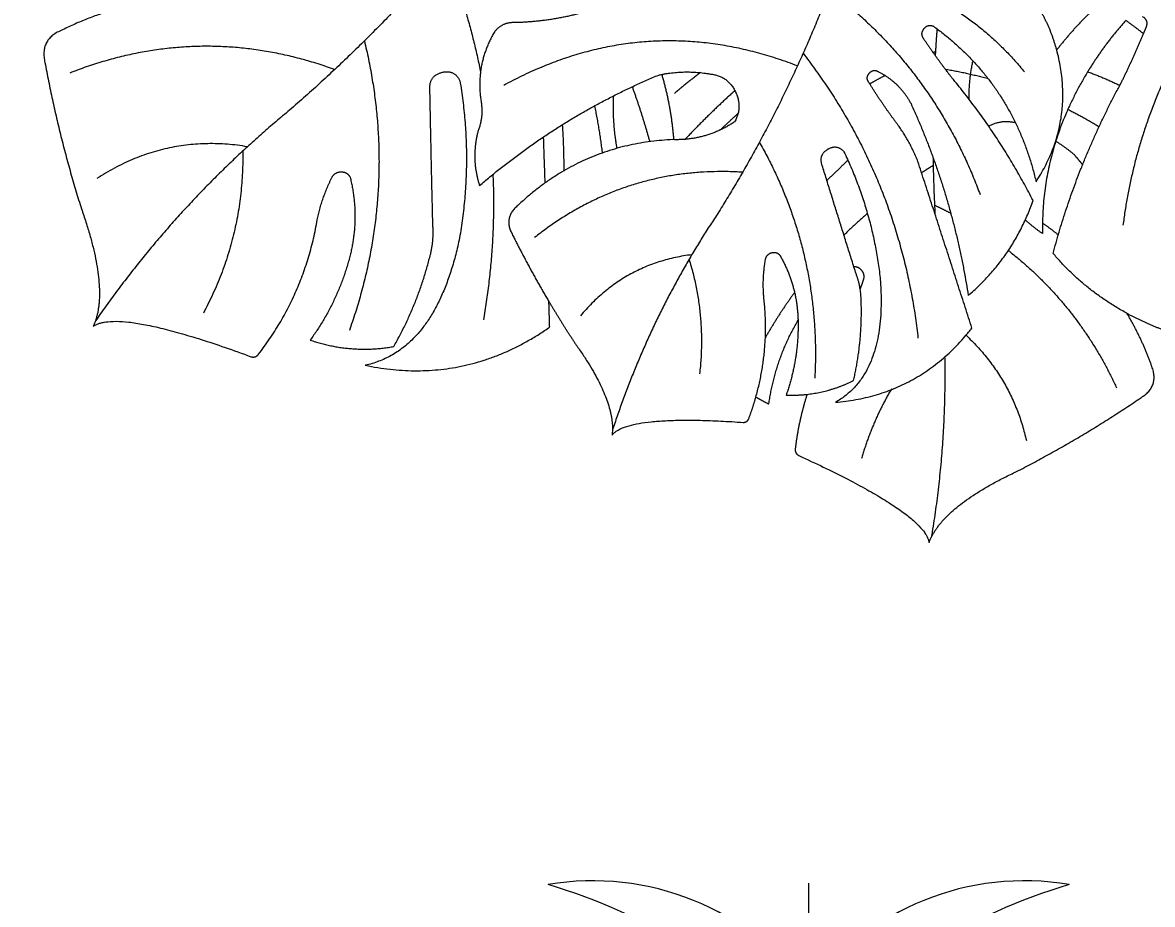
# Model space of a CAD drawing. Header units: inches. Extents: x 17146 to 31738, y -8920 to -2452.
# Drawn here: x 26313.72 to 26323.22, y -5234.53 to -5227.13 of the extents above; entities that cross this region are included whole.
import ezdxf

# ---------------------------------------------------------------- set-up
doc = ezdxf.new("R2010")
doc.units = ezdxf.units.IN
doc.header["$LTSCALE"] = 25
doc.header["$MEASUREMENT"] = 0
doc.header["$PDMODE"] = 3
doc.layers.get('Defpoints').update_dxf_attribs({"color": 251})
doc.layers.add('Dim-external', color=151, linetype='Continuous', lineweight=9)
doc.layers.add('plants', color=105, linetype='Continuous', lineweight=18)
doc.styles.add('int text 1in-8ft', font='trebuc.ttf', dxfattribs={"height": 7})
doc.dimstyles.new('dim 1in-8ft c-c', dxfattribs={"dimtxt": 7, "dimasz": 2, "dimexe": 6, "dimexo": 6, "dimgap": 1, "dimtad": 1, "dimdec": 0, "dimzin": 0, "dimdsep": 46, "dimlunit": 4, "dimtxsty": 'int text 1in-8ft', "dimblk": 'DOT', "dimcen": 4, "dimdle": 6, "dimclrt": 7, "dimadec": 0, "dimazin": 0, "dimtfac": 1, "dimtdec": 0, "dimtofl": 0, "dimtmove": 0, "dimatfit": 3, "dimfxl": 6, "dimfxlon": 1, "dimtolj": 1, "dimtzin": 0, "dimarcsym": 0})

# ---------------------------------------------------------------- blocks, each defined once
blk = doc.blocks.new('F2')
at = {"color": 0}
blk.add_line((0, 1.1629), (0, 0), dxfattribs=at)
for centre, radius, start, end in [((-0.2163, 0.897), 0.2684, 36.29, 99.6243), ((-0.434, 0.5827), 0.6041, 44.0763, 73.3794), ((0.2163, 0.897), 0.2684, 80.3757, 143.71), ((0.434, 0.5827), 0.6041, 106.6206, 135.9237)]:
    blk.add_arc(centre, radius, start, end, dxfattribs=at)
blk = doc.blocks.new('Monstera_86')
at = {"layer": 'plants'}
for points in [[(0.73854, 1.358), (0.73013, 1.33524), (0.68339, 1.31327)], [(0.72874, 1.24091), (0.72766, 1.29832), (0.73717, 1.35482)], [(0.82054, 1.30327), (0.74178, 1.3393), (0.73854, 1.358)], [(0.68339, 1.31327), (0.64281, 1.29249), (0.60518, 1.26686)], [(0.76231, 1.26133), (0.77442, 1.28208), (0.78114, 1.30517)], [(0.82284, 1.29889), (0.82319, 1.30184), (0.82054, 1.30327)], [(0.81537, 1.2647), (0.82078, 1.28141), (0.82284, 1.29889)], [(0.71527, 1.22748), (0.68605, 1.25495), (0.67728, 1.2938)], [(0.93826, 1.29044), (0.92839, 1.27734), (0.85556, 1.28235)], [(0.96133, 1.23287), (0.93542, 1.26934), (0.93826, 1.29044)], [(0.85556, 1.28235), (0.85303, 1.28235), (0.85211, 1.27993)], [(0.87244, 1.15207), (0.91445, 1.21502), (0.93801, 1.28741)], [(0.85211, 1.27993), (0.84957, 1.27324), (0.84764, 1.26635)], [(0.60518, 1.26686), (0.59302, 1.2595), (0.59857, 1.24631)], [(0.79752, 1.2697), (0.74475, 1.26537), (0.71158, 1.22298)], [(0.76936, 1.19136), (0.76461, 1.2512), (0.79752, 1.2697)], [(0.83948, 1.27078), (0.83544, 1.24275), (0.82127, 1.21832)], [(0.84764, 1.26635), (0.84365, 1.26874), (0.83948, 1.27078)], [(0.68868, 1.17406), (0.64401, 1.20918), (0.62048, 1.26062)], [(0.81537, 1.2647), (0.8, 1.26299), (0.78613, 1.25599)], [(0.82854, 1.26514), (0.82194, 1.26543), (0.81537, 1.2647)], [(0.82109, 1.21803), (0.82053, 1.2423), (0.82854, 1.26514)], [(0.84764, 1.26635), (0.83894, 1.2354), (0.84264, 1.20342)], [(0.78613, 1.25599), (0.7802, 1.23032), (0.78139, 1.20397)], [(0.84544, 1.10592), (0.80639, 1.17485), (0.81052, 1.2545)], [(0.59857, 1.24631), (0.60464, 1.22922), (0.61397, 1.21362)], [(0.8897, 1.17968), (0.8789, 1.21499), (0.88308, 1.25175)], [(1.09365, 1.24641), (1.03058, 1.25956), (0.97752, 1.22233)], [(1.03429, 1.16622), (1.04897, 1.23649), (1.09365, 1.24641)], [(1.16083, 1.2394), (1.13192, 1.20174), (1.12392, 1.1549)], [(1.16568, 1.241), (1.16272, 1.24187), (1.16083, 1.2394)], [(1.26496, 1.22189), (1.24901, 1.21025), (1.16568, 1.241)], [(0.978, 1.2063), (0.96998, 1.2198), (0.96133, 1.23287)], [(1.07571, 1.23459), (1.06011, 1.20719), (1.0526, 1.17655)], [(1.12832, 1.23053), (1.10257, 1.23932), (1.07571, 1.23459)], [(0.61397, 1.21362), (0.59993, 1.22125), (0.58431, 1.2264)], [(0.81789, 1.04996), (0.75673, 1.12896), (0.74553, 1.22925)], [(0.82329, 1.20059), (0.8333, 1.21428), (0.8417, 1.22902)], [(1.09421, 1.04211), (1.07193, 1.13458), (1.10368, 1.22451)], [(1.10339, 1.17788), (1.11087, 1.20658), (1.12832, 1.23053)], [(0.71158, 1.22298), (0.72845, 1.17048), (0.74561, 1.11807)], [(0.82127, 1.21832), (0.82118, 1.21817), (0.82109, 1.21803)], [(0.82112, 1.21701), (0.82111, 1.21752), (0.82109, 1.21803)], [(0.83261, 1.17692), (0.8219, 1.19546), (0.82112, 1.21701)], [(0.97752, 1.22233), (0.97776, 1.21431), (0.978, 1.2063)], [(1.01329, 1.12622), (1.0113, 1.17234), (1.01928, 1.21786)], [(1.14135, 1.08578), (1.21167, 1.14356), (1.26364, 1.2185)], [(1.27243, 1.14794), (1.25451, 1.19867), (1.26496, 1.22189)], [(0.61397, 1.21362), (0.64142, 1.19871), (0.66039, 1.17597)], [(0.88801, 1.1768), (0.93033, 1.18203), (0.9581, 1.21527)], [(1.17083, 1.11152), (1.17001, 1.16573), (1.19565, 1.21354)], [(0.78139, 1.20397), (0.78174, 1.19614), (0.78451, 1.18883)], [(0.84264, 1.20342), (0.84366, 1.19157), (0.8416, 1.17987)], [(1.00086, 1.16438), (0.99019, 1.18578), (0.978, 1.2063)], [(0.7139, 1.20241), (0.68548, 1.1783), (0.67308, 1.14265)], [(0.74993, 1.08166), (0.7236, 1.13941), (0.7139, 1.20241)], [(0.78195, 1.19849), (0.7808, 1.19558), (0.77984, 1.19261)], [(0.79217, 1.11193), (0.77411, 1.14963), (0.76936, 1.19136)], [(0.77984, 1.19261), (0.77868, 1.18903), (0.78134, 1.18629)], [(0.78451, 1.18883), (0.79527, 1.1547), (0.80588, 1.12051)], [(0.78134, 1.18629), (0.78323, 1.18436), (0.78592, 1.18435)], [(0.66039, 1.17597), (0.64603, 1.12153), (0.61845, 1.07018)], [(0.83797, 1.17561), (0.8349, 1.17461), (0.83261, 1.17692)], [(0.8416, 1.17987), (0.84103, 1.17661), (0.83797, 1.17561)], [(1.0526, 1.17655), (1.05036, 1.16745), (1.05111, 1.15812)], [(1.10324, 1.12795), (1.09701, 1.1529), (1.10339, 1.17788)], [(0.6387, 1.06165), (0.66832, 1.11042), (0.66708, 1.16352)], [(0.6671, 1.15683), (0.66199, 1.16038), (0.65713, 1.16426)], [(0.66708, 1.16352), (0.67284, 1.15949), (0.67799, 1.15488)], [(0.77743, 1.15076), (0.78503, 1.15735), (0.79218, 1.16443)], [(0.85602, 1.12486), (0.92899, 1.12024), (0.98702, 1.16595)], [(0.99757, 1.14575), (1.00694, 1.15362), (1.00086, 1.16438)], [(1.03407, 1.06729), (1.02572, 1.11673), (1.03429, 1.16622)], [(0.5667, 1.02229), (0.60753, 1.08693), (0.61641, 1.15825)], [(1.05111, 1.15812), (1.05214, 1.11528), (1.05297, 1.07242)], [(1.12392, 1.1549), (1.1211, 1.14096), (1.11474, 1.12824)], [(0.73512, 1.14557), (0.72998, 1.14795), (0.72496, 1.15058)], [(0.73604, 1.11569), (0.73579, 1.13337), (0.73484, 1.15105)], [(0.79487, 0.9924), (0.82491, 1.07672), (0.87244, 1.15207)], [(0.89998, 1.10432), (0.95614, 1.10671), (0.99757, 1.14575)], [(1.29542, 1.05582), (1.28676, 1.10261), (1.27243, 1.14794)], [(0.67308, 1.14265), (0.69435, 1.10107), (0.72414, 1.06543)], [(0.80145, 1.01022), (0.7355, 1.06021), (0.70638, 1.13893)], [(1.02168, 1.13324), (0.97058, 1.08935), (0.90886, 1.06364)], [(0.98037, 1.13172), (0.98085, 1.11715), (0.98136, 1.10257)], [(1.0227, 1.09918), (1.02719, 1.11637), (1.02168, 1.13324)], [(0.67115, 1.13085), (0.64622, 1.09239), (0.65816, 1.04784)], [(0.73583, 1.03287), (0.68547, 1.0693), (0.67115, 1.13085)], [(0.73596, 1.12061), (0.73965, 1.12284), (0.74328, 1.12518)], [(0.80293, 1.12999), (0.7963, 1.12365), (0.78968, 1.1173)], [(1.10906, 1.12461), (1.10514, 1.12451), (1.10324, 1.12795)], [(1.11474, 1.12824), (1.11297, 1.12471), (1.10906, 1.12461)], [(1.16788, 1.1088), (1.21906, 1.10027), (1.26271, 1.12887)], [(0.64184, 1.12012), (0.64436, 1.11702), (0.64692, 1.11395)], [(0.74561, 1.11807), (0.75055, 1.10549), (0.75847, 1.09464)], [(0.80588, 1.12051), (0.80821, 1.11402), (0.80246, 1.11042)], [(0.96955, 1.09494), (0.96869, 1.10958), (0.96861, 1.12425)], [(0.64692, 1.11395), (0.65248, 1.10925), (0.65864, 1.10537)], [(0.80246, 1.11042), (0.79671, 1.10683), (0.79217, 1.11193)], [(0.94928, 1.08308), (0.94619, 1.09795), (0.94443, 1.11306)], [(0.86085, 1.07349), (0.87719, 1.08812), (0.89219, 1.1041)], [(0.86093, 1.09304), (0.87873, 1.10498), (0.89998, 1.10432)], [(0.90694, 1.06324), (0.90106, 1.08338), (0.89947, 1.10433)], [(0.91437, 1.10563), (0.91926, 1.08808), (0.92541, 1.07096)], [(0.93504, 1.11002), (0.93795, 1.09348), (0.93729, 1.07675)], [(0.65104, 1.08525), (0.64102, 1.0903), (0.63146, 1.09616)], [(0.68447, 1.09371), (0.69319, 1.09168), (0.70096, 1.09593)], [(0.87006, 1.09818), (0.86452, 1.09302), (0.85898, 1.08787)], [(1.02064, 1.081), (1.01924, 1.09038), (1.0227, 1.09918)], [(0.75847, 1.09464), (0.76801, 1.08203), (0.77632, 1.06854)], [(0.8607, 1.07377), (0.85575, 1.08347), (0.86093, 1.09304)], [(0.9968, 0.92926), (1.06038, 1.01567), (1.14135, 1.08578)], [(0.71334, 1.07891), (0.71352, 1.06696), (0.71097, 1.05502)], [(0.7704, 1.06155), (0.75714, 1.06835), (0.74993, 1.08166)], [(0.88256, 1.06213), (0.89099, 1.06846), (0.89898, 1.07532)], [(1.01211, 1.03622), (1.02453, 1.05697), (1.02064, 1.081)], [(0.61759, 1.06859), (0.61, 1.05326), (0.60346, 1.03764)], [(0.61845, 1.07018), (0.61802, 1.06938), (0.61759, 1.06859)], [(0.6387, 1.06165), (0.62828, 1.06521), (0.61845, 1.07018)], [(0.76626, 1.06395), (0.77112, 1.06651), (0.77591, 1.06921)], [(0.77632, 1.06854), (0.77875, 1.06547), (0.77622, 1.06249)], [(0.82146, 1.05788), (0.91664, 1.02114), (1.00644, 1.07013)], [(0.87626, 1.06302), (0.86565, 1.06408), (0.8607, 1.07377)], [(1.05297, 1.07242), (1.05349, 1.06418), (1.04557, 1.06203)], [(0.61464, 1.02921), (0.62833, 1.04457), (0.6387, 1.06165)], [(0.79655, 0.99708), (0.72491, 1.005), (0.67851, 1.06165)], [(0.72834, 1.05995), (0.71502, 1.06217), (0.70198, 1.06571)], [(0.72414, 1.06543), (0.73338, 1.05355), (0.74181, 1.04104)], [(0.77622, 1.06249), (0.7737, 1.0595), (0.7704, 1.06155)], [(0.90886, 1.06364), (0.89262, 1.06008), (0.87626, 1.06302)], [(1.04313, 0.98738), (1.0286, 1.02367), (1.02099, 1.06207)], [(1.04557, 1.06203), (1.03764, 1.05988), (1.03407, 1.06729)], [(1.11297, 1.0602), (1.1966, 1.02985), (1.27979, 1.06236)], [(1.28527, 1.03558), (1.29889, 1.04139), (1.29542, 1.05582)], [(0.63256, 1.01968), (0.64656, 1.03297), (0.65816, 1.04784)], [(0.65816, 1.04784), (0.66256, 1.03143), (0.67193, 1.0174)], [(0.73357, 1.03453), (0.7342, 1.04292), (0.73468, 1.05131)], [(0.73454, 1.04895), (0.73524, 1.04924), (0.73594, 1.04954)], [(0.74181, 1.04104), (0.74422, 1.03784), (0.74185, 1.03461)], [(0.60197, 1.03403), (0.5998, 1.02947), (0.60413, 1.0268)], [(0.60346, 1.03764), (0.60271, 1.03584), (0.60197, 1.03403)], [(0.60346, 1.03764), (0.6089, 1.03343), (0.61464, 1.02921)], [(0.74185, 1.03461), (0.73949, 1.03138), (0.73583, 1.03287)], [(1.0014, 1.03065), (1.00792, 1.03108), (1.01211, 1.03622)], [(1.15735, 1.02155), (1.22372, 1.00502), (1.28527, 1.03558)], [(0.95464, 1.02375), (0.97757, 1.0304), (1.0014, 1.03065)]]:
    blk.add_open_spline(points, degree=2, dxfattribs=at)
blk = doc.blocks.new('_Dot')
at = {"color": 0, "linetype": 'ByBlock', "lineweight": -2}
blk.add_line((-0.5, 0), (-1, 0), dxfattribs=at)
at = {"color": 0, "linetype": 'ByBlock', "const_width": 0.5}
blk.add_lwpolyline([(-0.25, 0, 1), (0.25, 0, 1)], format="xyb", close=True, dxfattribs=at)
blk = doc.blocks.new('*D270')
at = {"layer": 'Defpoints', "color": 0, "transparency": 16777216}
for p in [(26337.438, -5179.4796), (26215.438, -5300.2983), (26337.4385, -5300.2983)]:
    blk.add_point(p, dxfattribs=at)
at = {"layer": 'Dim-external', "color": 0, "lineweight": -2, "transparency": 16777216}
for p, q in [((26221.438, -5179.4796), (26209.438, -5179.4796)), ((26215.438, -5181.4796), (26215.438, -5298.2983)), ((26221.438, -5300.2983), (26209.438, -5300.2983))]:
    blk.add_line(p, q, dxfattribs=at)
at = {"layer": 'Dim-external', "color": 0, "lineweight": -2, "transparency": 16777216, "xscale": 2, "yscale": 2, "zscale": 2}
for p, rotation in [((26215.438, -5179.4796), 90), ((26215.438, -5300.2983), 270)]:
    blk.add_blockref('_Dot', p, dxfattribs=dict(at, rotation=rotation))
at = {"layer": 'Dim-external', "color": 7, "transparency": 16777216, "insert": (26210.8767, -5239.8889), "char_height": 7, "attachment_point": 5, "rotation": 90, "style": 'int text 1in-8ft'}
blk.add_mtext('\\A1;10\'-1"c/c', dxfattribs=at)

msp = doc.modelspace()

# ---------------------------------------------------------------- block references
at = {"layer": 'plants', "xscale": 13.3390505456649, "yscale": 13.3390505456649, "zscale": 13.3390505456649, "rotation": 180}
msp.add_blockref('Monstera_86', (26331.1918, -5213.3791), dxfattribs=at)
at = {"layer": 'plants', "xscale": 8.379762038667739, "yscale": 8.379762038667739, "zscale": 8.379762038667739}
msp.add_blockref('F2', (26320.3282, -5244.1005), dxfattribs=at)

# ---------------------------------------------------------------- dimensions: what is measured, and where the dimension line sits
at = {"layer": 'Dim-external'}
dim = msp.add_linear_dim(base=(26215.438, -5300.2983), p1=(26337.438, -5179.4796), p2=(26337.4385, -5300.2983), angle=90, dimstyle='dim 1in-8ft c-c', override={"dimpost": 'c/c'}, dxfattribs=at)
dim.commit()
dim.dimension.update_dxf_attribs({"geometry": '*D270', "text_midpoint": (26210.8767, -5239.8889)})

doc.saveas('drawing.dxf')
